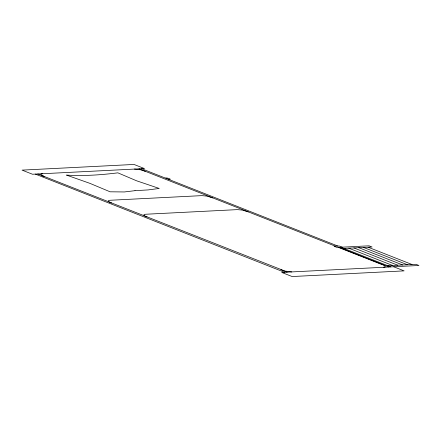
<?xml version="1.0" encoding="UTF-8"?>
<svg xmlns="http://www.w3.org/2000/svg" width="441" height="441" viewBox="0 0 441 441"><rect width="100%" height="100%" fill="white"/><g stroke="black" fill="none" stroke-linecap="round" stroke-linejoin="round"><path stroke-width="0.66" d="M335.38 246.194L145.442 171.356L140.707 169.818L134.428 169.079L42.733 173.721C38.637 173.561 42.281 176.18 44.271 176.477L284.88 271.033L291.744 271.921L383.433 267.279C387.529 267.433 383.846 264.798 381.9 264.523L338.357 247.368M134.428 169.079L144.472 168.572L134.02 164.454L22.05 170.121L32.502 174.239L42.545 173.732M291.744 271.921L281.7 272.428L292.146 276.546L404.116 270.879L393.67 266.761M343.925 248.426L372.05 246.999L369.034 245.813L337.056 247.434L334.08 246.26L339.256 246.001L342.233 247.169M387.81 265.719L415.935 264.291L418.95 265.482L383.62 267.268M212.733 197.871L206.945 196.118L201.95 195.622L110.244 200.258C106.204 200.049 109.467 202.673 111.567 202.992M248.244 211.862L242.456 210.114L237.462 209.613L145.756 214.249C141.721 214.045 145.012 216.691 147.079 216.983M368.114 247.203L412.004 264.495M363.527 247.434L407.412 264.727M358.781 247.671L402.672 264.964M353.88 247.919L397.771 265.212M348.748 248.178L392.639 265.471M141.622 168.716L337.933 246.067M340.91 247.236L390.825 266.904M339.024 247.335L388.94 266.998M139.069 168.848L145.183 171.257M42.882 175.931L44.017 176.378M37.898 173.969L43.896 176.328M287.097 272.152L280.983 269.743M35.346 174.096L284.544 272.284M170.005 179.443A2.47 0.502 13.6 0 1 168.671 179.382M165.744 177.982A2.47 0.502 13.6 0 1 168.004 178.23A2.47 0.502 13.6 0 1 170.11 179.04M134.996 190.672L124.356 191.956L110.101 191.802L89.859 183.335L66.475 175.088C83.603 176.157 100.857 174.978 117.868 172.839L136.622 180.81L159.256 188.456L148.071 189.917L134.996 190.672"/></g></svg>
